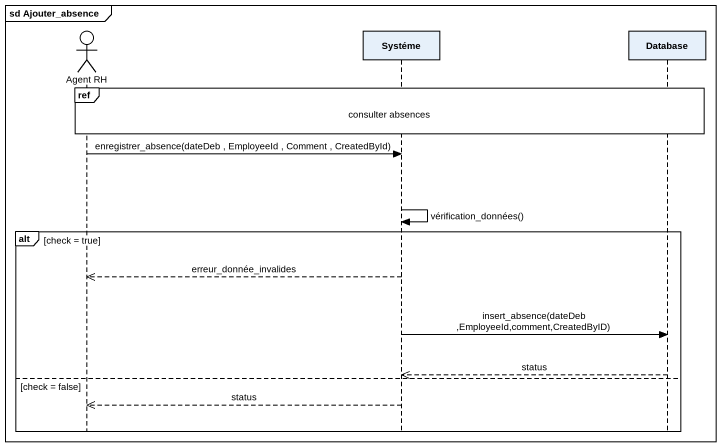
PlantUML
@startuml
mainframe sd Ajouter_absence
hide footbox
actor "Agent RH" as Agent_RH
participant Systéme
participant "Database" as Database_

ref over Agent_RH, Systéme, Database_ : consulter absences
Agent_RH -> Systéme : enregistrer_absence(dateDeb , EmployeeId , Comment , CreatedById)
Systéme -> Systéme : vérification_données()
alt check = true
  Systéme -->> Agent_RH : erreur_donnée_invalides
  Systéme -> Database_ : insert_absence(dateDeb ,EmployeeId,comment,CreatedByID)
  Database_ -->> Systéme : status
else check = false
  Systéme -->> Agent_RH : status
end
@enduml
